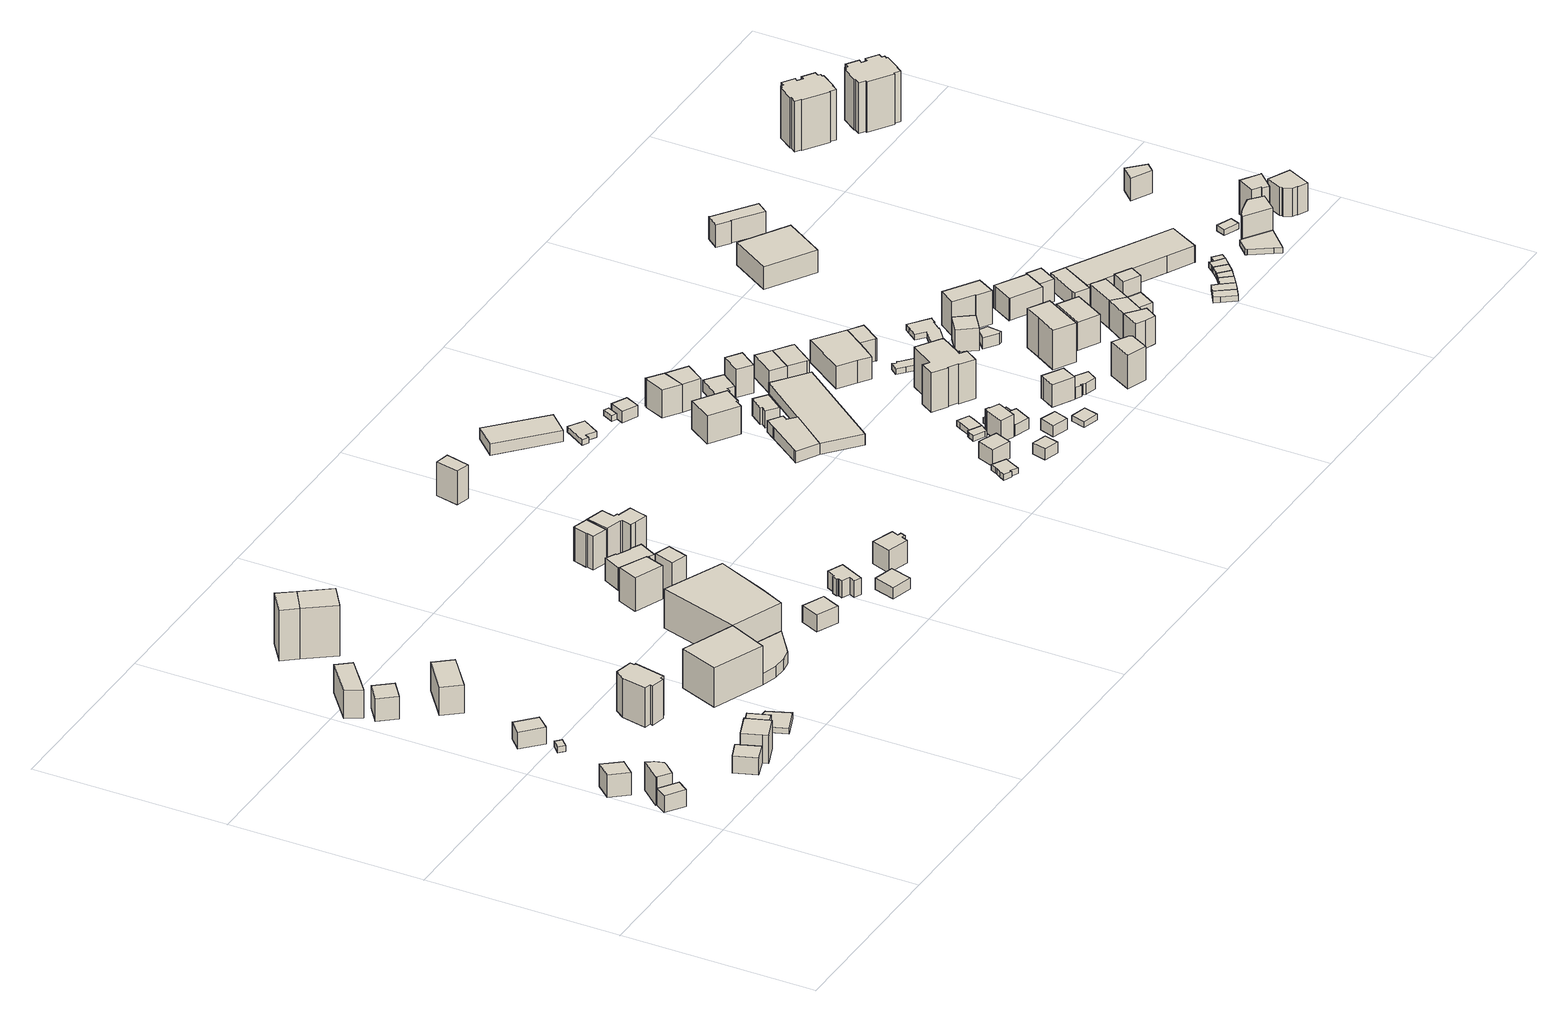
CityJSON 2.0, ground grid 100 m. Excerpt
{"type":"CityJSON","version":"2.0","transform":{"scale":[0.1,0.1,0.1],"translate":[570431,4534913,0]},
"CityObjects":{
"building1":{"type":"Building","geometry":[{"type":"MultiSurface","lod":"1","boundaries":[[[0,1,2,3,4]],[[0,4,5,6]],[[4,3,7,5]],[[3,2,8,7]],[[2,1,9,8]],[[1,0,6,9]],[[6,5,7,8,9]]]}]},
"building2":{"type":"Building","geometry":[{"type":"MultiSurface","lod":"1","boundaries":[[[10,3,2,11,12,13,14,15,16]],[[10,16,17,18]],[[16,15,19,17]],[[15,14,20,19]],[[14,13,21,20]],[[13,12,22,21]],[[12,11,23,22]],[[11,2,24,23]],[[2,3,25,24]],[[3,10,18,25]],[[18,17,19,20,21,22,23,24,25]]]}]},
"building3":{"type":"Building","geometry":[{"type":"MultiSurface","lod":"1","boundaries":[[[26,27,28,29]],[[26,29,30,31]],[[29,28,32,30]],[[28,27,33,32]],[[27,26,31,33]],[[31,30,32,33]]]}]},
"building4":{"type":"Building","geometry":[{"type":"MultiSurface","lod":"1","boundaries":[[[34,35,36,37]],[[34,37,38,39]],[[37,36,40,38]],[[36,35,41,40]],[[35,34,39,41]],[[39,38,40,41]]]}]},
"building5":{"type":"Building","geometry":[{"type":"MultiSurface","lod":"1","boundaries":[[[42,43,44,45,46]],[[42,46,47,48]],[[46,45,49,47]],[[45,44,50,49]],[[44,43,51,50]],[[43,42,48,51]],[[48,47,49,50,51]]]}]},
"building6":{"type":"Building","geometry":[{"type":"MultiSurface","lod":"1","boundaries":[[[52,53,54,55]],[[52,55,56,57]],[[55,54,58,56]],[[54,53,59,58]],[[53,52,57,59]],[[57,56,58,59]]]}]},
"building7":{"type":"Building","geometry":[{"type":"MultiSurface","lod":"1","boundaries":[[[60,61,43,42,62,63]],[[60,63,64,65]],[[63,62,66,64]],[[62,42,67,66]],[[42,43,68,67]],[[43,61,69,68]],[[61,60,65,69]],[[65,64,66,67,68,69]]]}]},
"building8":{"type":"Building","geometry":[{"type":"MultiSurface","lod":"1","boundaries":[[[70,71,72,73]],[[70,73,74,75]],[[73,72,76,74]],[[72,71,77,76]],[[71,70,75,77]],[[75,74,76,77]]]}]},
"building9":{"type":"Building","geometry":[{"type":"MultiSurface","lod":"1","boundaries":[[[78,79,80,81,82,83]],[[78,83,84,85]],[[83,82,86,84]],[[82,81,87,86]],[[81,80,88,87]],[[80,79,89,88]],[[79,78,85,89]],[[85,84,86,87,88,89]]]}]},
"building10":{"type":"Building","geometry":[{"type":"MultiSurface","lod":"1","boundaries":[[[63,62,90,91]],[[63,91,92,93]],[[91,90,94,92]],[[90,62,95,94]],[[62,63,93,95]],[[93,92,94,95]]]}]},
"building11":{"type":"Building","geometry":[{"type":"MultiSurface","lod":"1","boundaries":[[[96,97,98,99]],[[96,99,100,101]],[[99,98,102,100]],[[98,97,103,102]],[[97,96,101,103]],[[101,100,102,103]]]}]},
"building12":{"type":"Building","geometry":[{"type":"MultiSurface","lod":"1","boundaries":[[[104,105,106,107,108,109,110,111,112,113,114]],[[104,114,115,116]],[[114,113,117,115]],[[113,112,118,117]],[[112,111,119,118]],[[111,110,120,119]],[[110,109,121,120]],[[109,108,122,121]],[[108,107,123,122]],[[107,106,124,123]],[[106,105,125,124]],[[105,104,116,125]],[[116,115,117,118,119,120,121,122,123,124,125]]]}]},
"building13":{"type":"Building","geometry":[{"type":"MultiSurface","lod":"1","boundaries":[[[126,127,128,129,130,131]],[[126,131,132,133]],[[131,130,134,132]],[[130,129,135,134]],[[129,128,136,135]],[[128,127,137,136]],[[127,126,133,137]],[[133,132,134,135,136,137]]]}]},
"building14":{"type":"Building","geometry":[{"type":"MultiSurface","lod":"1","boundaries":[[[138,139,140,141]],[[138,141,142,143]],[[141,140,144,142]],[[140,139,145,144]],[[139,138,143,145]],[[143,142,144,145]]]}]},
"building15":{"type":"Building","geometry":[{"type":"MultiSurface","lod":"1","boundaries":[[[140,146,147,141]],[[140,141,142,144]],[[141,147,148,142]],[[147,146,149,148]],[[146,140,144,149]],[[144,142,148,149]]]}]},
"building16":{"type":"Building","geometry":[{"type":"MultiSurface","lod":"1","boundaries":[[[150,151,152,153]],[[150,153,154,155]],[[153,152,156,154]],[[152,151,157,156]],[[151,150,155,157]],[[155,154,156,157]]]}]},
"building17":{"type":"Building","geometry":[{"type":"MultiSurface","lod":"1","boundaries":[[[158,159,152,151,160,161]],[[158,161,162,163]],[[161,160,164,162]],[[160,151,165,164]],[[151,152,166,165]],[[152,159,167,166]],[[159,158,163,167]],[[163,162,164,165,166,167]]]}]},
"building18":{"type":"Building","geometry":[{"type":"MultiSurface","lod":"1","boundaries":[[[168,169,160,151,170]],[[168,170,171,172]],[[170,151,157,171]],[[151,160,173,157]],[[160,169,174,173]],[[169,168,172,174]],[[172,171,157,173,174]]]}]},
"building19":{"type":"Building","geometry":[{"type":"MultiSurface","lod":"1","boundaries":[[[175,176,177,178]],[[175,178,179,180]],[[178,177,181,179]],[[177,176,182,181]],[[176,175,180,182]],[[180,179,181,182]]]}]},
"building20":{"type":"Building","geometry":[{"type":"MultiSurface","lod":"1","boundaries":[[[183,184,185,186]],[[183,186,187,188]],[[186,185,189,187]],[[185,184,190,189]],[[184,183,188,190]],[[188,187,189,190]]]}]},
"building21":{"type":"Building","geometry":[{"type":"MultiSurface","lod":"1","boundaries":[[[191,192,193,194]],[[191,194,195,196]],[[194,193,197,195]],[[193,192,198,197]],[[192,191,196,198]],[[196,195,197,198]]]}]},
"building22":{"type":"Building","geometry":[{"type":"MultiSurface","lod":"1","boundaries":[[[199,200,201,202,203,204,205,206,207,208,209,210]],[[199,210,211,212]],[[210,209,213,211]],[[209,208,214,213]],[[208,207,215,214]],[[207,206,216,215]],[[206,205,217,216]],[[205,204,218,217]],[[204,203,219,218]],[[203,202,220,219]],[[202,201,221,220]],[[201,200,222,221]],[[200,199,212,222]],[[212,211,213,214,215,216,217,218,219,220,221,222]]]}]},
"building23":{"type":"Building","geometry":[{"type":"MultiSurface","lod":"1","boundaries":[[[223,224,225,226,227,228,229,230,231,232,233,234]],[[223,234,235,236]],[[234,233,237,235]],[[233,232,238,237]],[[232,231,239,238]],[[231,230,240,239]],[[230,229,241,240]],[[229,228,242,241]],[[228,227,243,242]],[[227,226,244,243]],[[226,225,245,244]],[[225,224,246,245]],[[224,223,236,246]],[[236,235,237,238,239,240,241,242,243,244,245,246]]]}]},
"building24":{"type":"Building","geometry":[{"type":"MultiSurface","lod":"1","boundaries":[[[247,248,249,250,251,252,253,254]],[[247,254,255,256]],[[254,253,257,255]],[[253,252,258,257]],[[252,251,259,258]],[[251,250,260,259]],[[250,249,261,260]],[[249,248,262,261]],[[248,247,256,262]],[[256,255,257,258,259,260,261,262]]]}]},
"building25":{"type":"Building","geometry":[{"type":"MultiSurface","lod":"1","boundaries":[[[263,264,265,266]],[[263,266,267,268]],[[266,265,269,267]],[[265,264,270,269]],[[264,263,268,270]],[[268,267,269,270]]]}]},
"building26":{"type":"Building","geometry":[{"type":"MultiSurface","lod":"1","boundaries":[[[271,272,273,274,275,276,277,278,279,280,281,282,283,284,285]],[[271,285,286,287]],[[285,284,288,286]],[[284,283,289,288]],[[283,282,290,289]],[[282,281,291,290]],[[281,280,292,291]],[[280,279,293,292]],[[279,278,294,293]],[[278,277,295,294]],[[277,276,296,295]],[[276,275,297,296]],[[275,274,298,297]],[[274,273,299,298]],[[273,272,300,299]],[[272,271,287,300]],[[287,286,288,289,290,291,292,293,294,295,296,297,298,299,300]]]}]},
"building27":{"type":"Building","geometry":[{"type":"MultiSurface","lod":"1","boundaries":[[[301,302,303,304,305,306,307,308]],[[301,308,309,310]],[[308,307,311,309]],[[307,306,312,311]],[[306,305,313,312]],[[305,304,314,313]],[[304,303,315,314]],[[303,302,316,315]],[[302,301,310,316]],[[310,309,311,312,313,314,315,316]]]}]},
"building28":{"type":"Building","geometry":[{"type":"MultiSurface","lod":"1","boundaries":[[[317,318,319,320]],[[317,320,321,322]],[[320,319,323,321]],[[319,318,324,323]],[[318,317,322,324]],[[322,321,323,324]]]}]},
"building29":{"type":"Building","geometry":[{"type":"MultiSurface","lod":"1","boundaries":[[[325,326,327,328]],[[325,328,329,330]],[[328,327,331,329]],[[327,326,332,331]],[[326,325,330,332]],[[330,329,331,332]]]}]},
"building30":{"type":"Building","geometry":[{"type":"MultiSurface","lod":"1","boundaries":[[[333,334,335,336,337,338]],[[333,338,339,340]],[[338,337,341,339]],[[337,336,342,341]],[[336,335,343,342]],[[335,334,344,343]],[[334,333,340,344]],[[340,339,341,342,343,344]]]}]},
"building31":{"type":"Building","geometry":[{"type":"MultiSurface","lod":"1","boundaries":[[[345,346,347,348,349,350,351,352,353,354,355]],[[345,355,356,357]],[[355,354,358,356]],[[354,353,359,358]],[[353,352,360,359]],[[352,351,361,360]],[[351,350,362,361]],[[350,349,363,362]],[[349,348,364,363]],[[348,347,365,364]],[[347,346,366,365]],[[346,345,357,366]],[[357,356,358,359,360,361,362,363,364,365,366]]]}]},
"building32":{"type":"Building","geometry":[{"type":"MultiSurface","lod":"1","boundaries":[[[367,368,369,370,371,372,373,374,375,376]],[[367,376,377,378]],[[376,375,379,377]],[[375,374,380,379]],[[374,373,381,380]],[[373,372,382,381]],[[372,371,383,382]],[[371,370,384,383]],[[370,369,385,384]],[[369,368,386,385]],[[368,367,378,386]],[[378,377,379,380,381,382,383,384,385,386]]]}]},
"building33":{"type":"Building","geometry":[{"type":"MultiSurface","lod":"1","boundaries":[[[387,388,389,390,391,392]],[[387,392,393,394]],[[392,391,395,393]],[[391,390,396,395]],[[390,389,397,396]],[[389,388,398,397]],[[388,387,394,398]],[[394,393,395,396,397,398]]]}]},
"building34":{"type":"Building","geometry":[{"type":"MultiSurface","lod":"1","boundaries":[[[399,400,401,402]],[[399,402,403,404]],[[402,401,405,403]],[[401,400,406,405]],[[400,399,404,406]],[[404,403,405,406]]]}]},
"building35":{"type":"Building","geometry":[{"type":"MultiSurface","lod":"1","boundaries":[[[407,408,409,410,411,412]],[[407,412,413,414]],[[412,411,415,413]],[[411,410,416,415]],[[410,409,417,416]],[[409,408,418,417]],[[408,407,414,418]],[[414,413,415,416,417,418]]]}]},
"building36":{"type":"Building","geometry":[{"type":"MultiSurface","lod":"1","boundaries":[[[419,420,421,422,423,424]],[[419,424,425,426]],[[424,423,427,425]],[[423,422,428,427]],[[422,421,429,428]],[[421,420,430,429]],[[420,419,426,430]],[[426,425,427,428,429,430]]]}]},
"building37":{"type":"Building","geometry":[{"type":"MultiSurface","lod":"1","boundaries":[[[431,432,433,434,435]],[[431,435,436,437]],[[435,434,438,436]],[[434,433,439,438]],[[433,432,440,439]],[[432,431,437,440]],[[437,436,438,439,440]]]}]},
"building38":{"type":"Building","geometry":[{"type":"MultiSurface","lod":"1","boundaries":[[[441,442,443,444,445,446]],[[441,446,447,448]],[[446,445,449,447]],[[445,444,450,449]],[[444,443,451,450]],[[443,442,452,451]],[[442,441,448,452]],[[448,447,449,450,451,452]]]}]},
"building39":{"type":"Building","geometry":[{"type":"MultiSurface","lod":"1","boundaries":[[[453,454,455,456,457,458]],[[453,458,459,460]],[[458,457,461,459]],[[457,456,462,461]],[[456,455,463,462]],[[455,454,464,463]],[[454,453,460,464]],[[460,459,461,462,463,464]]]}]},
"building40":{"type":"Building","geometry":[{"type":"MultiSurface","lod":"1","boundaries":[[[465,466,467,468,469,470,471,472]],[[465,472,473,474]],[[472,471,475,473]],[[471,470,476,475]],[[470,469,477,476]],[[469,468,478,477]],[[468,467,479,478]],[[467,466,480,479]],[[466,465,474,480]],[[474,473,475,476,477,478,479,480]]]}]},
"building41":{"type":"Building","geometry":[{"type":"MultiSurface","lod":"1","boundaries":[[[481,368,367,482,483,484,485]],[[481,485,486,487]],[[485,484,488,486]],[[484,483,489,488]],[[483,482,490,489]],[[482,367,378,490]],[[367,368,386,378]],[[368,481,487,386]],[[487,486,488,489,490,378,386]]]}]},
"building42":{"type":"Building","geometry":[{"type":"MultiSurface","lod":"1","boundaries":[[[491,492,446,445]],[[491,445,449,493]],[[445,446,447,449]],[[446,492,494,447]],[[492,491,493,494]],[[493,449,447,494]]]}]},
"building43":{"type":"Building","geometry":[{"type":"MultiSurface","lod":"1","boundaries":[[[495,496,497,498,499,500,501,502,503]],[[495,503,504,505]],[[503,502,506,504]],[[502,501,507,506]],[[501,500,508,507]],[[500,499,509,508]],[[499,498,510,509]],[[498,497,511,510]],[[497,496,512,511]],[[496,495,505,512]],[[505,504,506,507,508,509,510,511,512]]]}]},
"building44":{"type":"Building","geometry":[{"type":"MultiSurface","lod":"1","boundaries":[[[513,514,465,472,471,515,516]],[[513,516,517,518]],[[516,515,519,517]],[[515,471,475,519]],[[471,472,473,475]],[[472,465,474,473]],[[465,514,520,474]],[[514,513,518,520]],[[518,517,519,475,473,474,520]]]}]},
"building45":{"type":"Building","geometry":[{"type":"MultiSurface","lod":"1","boundaries":[[[521,522,523,524]],[[521,524,525,526]],[[524,523,527,525]],[[523,522,528,527]],[[522,521,526,528]],[[526,525,527,528]]]}]},
"building46":{"type":"Building","geometry":[{"type":"MultiSurface","lod":"1","boundaries":[[[503,529,530,495]],[[503,495,531,532]],[[495,530,533,531]],[[530,529,534,533]],[[529,503,532,534]],[[532,531,533,534]]]}]},
"building47":{"type":"Building","geometry":[{"type":"MultiSurface","lod":"1","boundaries":[[[535,536,537,538,539,540]],[[535,540,541,542]],[[540,539,543,541]],[[539,538,544,543]],[[538,537,545,544]],[[537,536,546,545]],[[536,535,542,546]],[[542,541,543,544,545,546]]]}]},
"building48":{"type":"Building","geometry":[{"type":"MultiSurface","lod":"1","boundaries":[[[547,548,549,550]],[[547,550,551,552]],[[550,549,553,551]],[[549,548,554,553]],[[548,547,552,554]],[[552,551,553,554]]]}]},
"building49":{"type":"Building","geometry":[{"type":"MultiSurface","lod":"1","boundaries":[[[555,522,521,556]],[[555,556,557,558]],[[556,521,559,557]],[[521,522,560,559]],[[522,555,558,560]],[[558,557,559,560]]]}]},
"building50":{"type":"Building","geometry":[{"type":"MultiSurface","lod":"1","boundaries":[[[561,562,563,564]],[[561,564,565,566]],[[564,563,567,565]],[[563,562,568,567]],[[562,561,566,568]],[[566,565,567,568]]]}]},
"building51":{"type":"Building","geometry":[{"type":"MultiSurface","lod":"1","boundaries":[[[569,570,571,572]],[[569,572,573,574]],[[572,571,575,573]],[[571,570,576,575]],[[570,569,574,576]],[[574,573,575,576]]]}]},
"building52":{"type":"Building","geometry":[{"type":"MultiSurface","lod":"1","boundaries":[[[577,578,579,580]],[[577,580,581,582]],[[580,579,583,581]],[[579,578,584,583]],[[578,577,582,584]],[[582,581,583,584]]]}]},
"building53":{"type":"Building","geometry":[{"type":"MultiSurface","lod":"1","boundaries":[[[585,586,587,588,589,590,591,592,593,594,595,596,597,598,599,600,601,602,603,604]],[[585,604,605,606]],[[604,603,607,605]],[[603,602,608,607]],[[602,601,609,608]],[[601,600,610,609]],[[600,599,611,610]],[[599,598,612,611]],[[598,597,613,612]],[[597,596,614,613]],[[596,595,615,614]],[[595,594,616,615]],[[594,593,617,616]],[[593,592,618,617]],[[592,591,619,618]],[[591,590,620,619]],[[590,589,621,620]],[[589,588,622,621]],[[588,587,623,622]],[[587,586,624,623]],[[586,585,606,624]],[[606,605,607,608,609,610,611,612,613,614,615,616,617,618,619,620,621,622,623,624]]]}]},
"building54":{"type":"Building","geometry":[{"type":"MultiSurface","lod":"1","boundaries":[[[625,626,580,579,627,628]],[[625,628,629,630]],[[628,627,631,629]],[[627,579,583,631]],[[579,580,581,583]],[[580,626,632,581]],[[626,625,630,632]],[[630,629,631,583,581,632]]]}]},
"building55":{"type":"Building","geometry":[{"type":"MultiSurface","lod":"1","boundaries":[[[633,634,635,636,637,638]],[[633,638,639,640]],[[638,637,641,639]],[[637,636,642,641]],[[636,635,643,642]],[[635,634,644,643]],[[634,633,640,644]],[[640,639,641,642,643,644]]]}]},
"building56":{"type":"Building","geometry":[{"type":"MultiSurface","lod":"1","boundaries":[[[645,646,647,648,649,650,651]],[[645,651,652,653]],[[651,650,654,652]],[[650,649,655,654]],[[649,648,656,655]],[[648,647,657,656]],[[647,646,658,657]],[[646,645,653,658]],[[653,652,654,655,656,657,658]]]}]},
"building57":{"type":"Building","geometry":[{"type":"MultiSurface","lod":"1","boundaries":[[[659,660,661,662,663,664,665,666,667,668]],[[659,668,669,670]],[[668,667,671,669]],[[667,666,672,671]],[[666,665,673,672]],[[665,664,674,673]],[[664,663,675,674]],[[663,662,676,675]],[[662,661,677,676]],[[661,660,678,677]],[[660,659,670,678]],[[670,669,671,672,673,674,675,676,677,678]]]}]},
"building58":{"type":"Building","geometry":[{"type":"MultiSurface","lod":"1","boundaries":[[[679,680,681,682,683,684,685,686,687,688]],[[679,688,689,690]],[[688,687,691,689]],[[687,686,692,691]],[[686,685,693,692]],[[685,684,694,693]],[[684,683,695,694]],[[683,682,696,695]],[[682,681,697,696]],[[681,680,698,697]],[[680,679,690,698]],[[690,689,691,692,693,694,695,696,697,698]]]}]},
"building59":{"type":"Building","geometry":[{"type":"MultiSurface","lod":"1","boundaries":[[[648,647,699,700,701,702]],[[648,702,703,656]],[[702,701,704,703]],[[701,700,705,704]],[[700,699,706,705]],[[699,647,657,706]],[[647,648,656,657]],[[656,703,704,705,706,657]]]}]},
"building60":{"type":"Building","geometry":[{"type":"MultiSurface","lod":"1","boundaries":[[[707,708,709,710,711]],[[707,711,712,713]],[[711,710,714,712]],[[710,709,715,714]],[[709,708,716,715]],[[708,707,713,716]],[[713,712,714,715,716]]]}]},
"building61":{"type":"Building","geometry":[{"type":"MultiSurface","lod":"1","boundaries":[[[717,718,719,720,721]],[[717,721,722,723]],[[721,720,724,722]],[[720,719,725,724]],[[719,718,726,725]],[[718,717,723,726]],[[723,722,724,725,726]]]}]},
"building62":{"type":"Building","geometry":[{"type":"MultiSurface","lod":"1","boundaries":[[[727,728,729,730]],[[727,730,731,732]],[[730,729,733,731]],[[729,728,734,733]],[[728,727,732,734]],[[732,731,733,734]]]}]},
"building63":{"type":"Building","geometry":[{"type":"MultiSurface","lod":"1","boundaries":[[[735,736,737,738,739,740,741,742,743,744,745,746,747,748]],[[735,748,749,750]],[[748,747,751,749]],[[747,746,752,751]],[[746,745,753,752]],[[745,744,754,753]],[[744,743,755,754]],[[743,742,756,755]],[[742,741,757,756]],[[741,740,758,757]],[[740,739,759,758]],[[739,738,760,759]],[[738,737,761,760]],[[737,736,762,761]],[[736,735,750,762]],[[750,749,751,752,753,754,755,756,757,758,759,760,761,762]]]}]},
"building64":{"type":"Building","geometry":[{"type":"MultiSurface","lod":"1","boundaries":[[[763,764,765,766,767,768,769]],[[763,769,770,771]],[[769,768,772,770]],[[768,767,773,772]],[[767,766,774,773]],[[766,765,775,774]],[[765,764,776,775]],[[764,763,771,776]],[[771,770,772,773,774,775,776]]]}]},
"building65":{"type":"Building","geometry":[{"type":"MultiSurface","lod":"1","boundaries":[[[777,778,779,780]],[[777,780,781,782]],[[780,779,783,781]],[[779,778,784,783]],[[778,777,782,784]],[[782,781,783,784]]]}]},
"building66":{"type":"Building","geometry":[{"type":"MultiSurface","lod":"1","boundaries":[[[785,786,787,788,789,790]],[[785,790,791,792]],[[790,789,793,791]],[[789,788,794,793]],[[788,787,795,794]],[[787,786,796,795]],[[786,785,792,796]],[[792,791,793,794,795,796]]]}]},
"building67":{"type":"Building","geometry":[{"type":"MultiSurface","lod":"1","boundaries":[[[797,798,799,800,801,802]],[[797,802,803,804]],[[802,801,805,803]],[[801,800,806,805]],[[800,799,807,806]],[[799,798,808,807]],[[798,797,804,808]],[[804,803,805,806,807,808]]]}]},
"building68":{"type":"Building","geometry":[{"type":"MultiSurface","lod":"1","boundaries":[[[788,787,809,810]],[[788,810,811,794]],[[810,809,812,811]],[[809,787,795,812]],[[787,788,794,795]],[[794,811,812,795]]]}]},
"building69":{"type":"Building","geometry":[{"type":"MultiSurface","lod":"1","boundaries":[[[813,814,815,816,817,818,819,820]],[[813,820,821,822]],[[820,819,823,821]],[[819,818,824,823]],[[818,817,825,824]],[[817,816,826,825]],[[816,815,827,826]],[[815,814,828,827]],[[814,813,822,828]],[[822,821,823,824,825,826,827,828]]]}]},
"building70":{"type":"Building","geometry":[{"type":"MultiSurface","lod":"1","boundaries":[[[829,810,809,830,831]],[[829,831,832,833]],[[831,830,834,832]],[[830,809,812,834]],[[809,810,811,812]],[[810,829,833,811]],[[833,832,834,812,811]]]}]},
"building71":{"type":"Building","geometry":[{"type":"MultiSurface","lod":"1","boundaries":[[[835,836,837,838]],[[835,838,839,840]],[[838,837,841,839]],[[837,836,842,841]],[[836,835,840,842]],[[840,839,841,842]]]}]},
"building72":{"type":"Building","geometry":[{"type":"MultiSurface","lod":"1","boundaries":[[[843,844,845,815,814]],[[843,814,828,846]],[[814,815,827,828]],[[815,845,847,827]],[[845,844,848,847]],[[844,843,846,848]],[[846,828,827,847,848]]]}]},
"building73":{"type":"Building","geometry":[{"type":"MultiSurface","lod":"1","boundaries":[[[849,850,851,852]],[[849,852,853,854]],[[852,851,855,853]],[[851,850,856,855]],[[850,849,854,856]],[[854,853,855,856]]]}]},
"building74":{"type":"Building","geometry":[{"type":"MultiSurface","lod":"1","boundaries":[[[857,858,859,860,861,862,863]],[[857,863,864,865]],[[863,862,866,864]],[[862,861,867,866]],[[861,860,868,867]],[[860,859,869,868]],[[859,858,870,869]],[[858,857,865,870]],[[865,864,866,867,868,869,870]]]}]},
"building75":{"type":"Building","geometry":[{"type":"MultiSurface","lod":"1","boundaries":[[[838,837,871,872]],[[838,872,873,874]],[[872,871,875,873]],[[871,837,876,875]],[[837,838,874,876]],[[874,873,875,876]]]}]},
"building76":{"type":"Building","geometry":[{"type":"MultiSurface","lod":"1","boundaries":[[[877,878,879,880,881]],[[877,881,882,883]],[[881,880,884,882]],[[880,879,885,884]],[[879,878,886,885]],[[878,877,883,886]],[[883,882,884,885,886]]]}]},
"building77":{"type":"Building","geometry":[{"type":"MultiSurface","lod":"1","boundaries":[[[877,881,887,888,889]],[[877,889,890,883]],[[889,888,891,890]],[[888,887,892,891]],[[887,881,882,892]],[[881,877,883,882]],[[883,890,891,892,882]]]}]},
"building78":{"type":"Building","geometry":[{"type":"MultiSurface","lod":"1","boundaries":[[[893,894,895,896,897,898,899]],[[893,899,900,901]],[[899,898,902,900]],[[898,897,903,902]],[[897,896,904,903]],[[896,895,905,904]],[[895,894,906,905]],[[894,893,901,906]],[[901,900,902,903,904,905,906]]]}]},
"building79":{"type":"Building","geometry":[{"type":"MultiSurface","lod":"1","boundaries":[[[888,907,908,909,889]],[[888,889,890,891]],[[889,909,910,890]],[[909,908,911,910]],[[908,907,912,911]],[[907,888,891,912]],[[891,890,910,911,912]]]}]},
"building80":{"type":"Building","geometry":[{"type":"MultiSurface","lod":"1","boundaries":[[[861,913,914,915,916,917,863,862]],[[861,862,866,867]],[[862,863,864,866]],[[863,917,918,864]],[[917,916,919,918]],[[916,915,920,919]],[[915,914,921,920]],[[914,913,922,921]],[[913,861,867,922]],[[867,866,864,918,919,920,921,922]]]}]},
"building81":{"type":"Building","geometry":[{"type":"MultiSurface","lod":"1","boundaries":[[[909,908,923,924]],[[909,924,925,910]],[[924,923,926,925]],[[923,908,911,926]],[[908,909,910,911]],[[910,925,926,911]]]}]},
"building82":{"type":"Building","geometry":[{"type":"MultiSurface","lod":"1","boundaries":[[[927,924,923,928,929]],[[927,929,930,931]],[[929,928,932,930]],[[928,923,926,932]],[[923,924,925,926]],[[924,927,931,925]],[[931,930,932,926,925]]]}]},
"building83":{"type":"Building","geometry":[{"type":"MultiSurface","lod":"1","boundaries":[[[933,934,927,929,935,936]],[[933,936,937,938]],[[936,935,939,937]],[[935,929,930,939]],[[929,927,931,930]],[[927,934,940,931]],[[934,933,938,940]],[[938,937,939,930,931,940]]]}]},
"building84":{"type":"Building","geometry":[{"type":"MultiSurface","lod":"1","boundaries":[[[933,941,942,943,944,934]],[[933,934,940,938]],[[934,944,945,940]],[[944,943,946,945]],[[943,942,947,946]],[[942,941,948,947]],[[941,933,938,948]],[[938,940,945,946,947,948]]]}]},
"building85":{"type":"Building","geometry":[{"type":"MultiSurface","lod":"1","boundaries":[[[949,950,951,952,953,954,955,956,957]],[[949,957,958,959]],[[957,956,960,958]],[[956,955,961,960]],[[955,954,962,961]],[[954,953,963,962]],[[953,952,964,963]],[[952,951,965,964]],[[951,950,966,965]],[[950,949,959,966]],[[959,958,960,961,962,963,964,965,966]]]}]},
"building86":{"type":"Building","geometry":[{"type":"MultiSurface","lod":"1","boundaries":[[[953,952,967,968,969,970,971,972]],[[953,972,973,974]],[[972,971,975,973]],[[971,970,976,975]],[[970,969,977,976]],[[969,968,978,977]],[[968,967,979,978]],[[967,952,980,979]],[[952,953,974,980]],[[974,973,975,976,977,978,979,980]]]}]},
"building87":{"type":"Building","geometry":[{"type":"MultiSurface","lod":"1","boundaries":[[[981,982,983,984]],[[981,984,985,986]],[[984,983,987,985]],[[983,982,988,987]],[[982,981,986,988]],[[986,985,987,988]]]}]},
"building88":{"type":"Building","geometry":[{"type":"MultiSurface","lod":"1","boundaries":[[[989,990,991,992,993,994,995,996]],[[989,996,997,998]],[[996,995,999,997]],[[995,994,1000,999]],[[994,993,1001,1000]],[[993,992,1002,1001]],[[992,991,1003,1002]],[[991,990,1004,1003]],[[990,989,998,1004]],[[998,997,999,1000,1001,1002,1003,1004]]]}]},
"building89":{"type":"Building","geometry":[{"type":"MultiSurface","lod":"1","boundaries":[[[1005,1006,1007,1008]],[[1005,1008,1009,1010]],[[1008,1007,1011,1009]],[[1007,1006,1012,1011]],[[1006,1005,1010,1012]],[[1010,1009,1011,1012]]]}]},
"building90":{"type":"Building","geometry":[{"type":"MultiSurface","lod":"1","boundaries":[[[1013,1014,1015,1016,1017,1018,1019,1020,1021]],[[1013,1021,1022,1023]],[[1021,1020,1024,1022]],[[1020,1019,1025,1024]],[[1019,1018,1026,1025]],[[1018,1017,1027,1026]],[[1017,1016,1028,1027]],[[1016,1015,1029,1028]],[[1015,1014,1030,1029]],[[1014,1013,1023,1030]],[[1023,1022,1024,1025,1026,1027,1028,1029,1030]]]}]},
"building91":{"type":"Building","geometry":[{"type":"MultiSurface","lod":"1","boundaries":[[[1031,1032,1033,1034,1035,1036,1037,1038,1039,1040,1041,1042,1043,1044,1045,1046,1047,1048,1049,1050,1051,1052,1053,1054]],[[1031,1054,1055,1056]],[[1054,1053,1057,1055]],[[1053,1052,1058,1057]],[[1052,1051,1059,1058]],[[1051,1050,1060,1059]],[[1050,1049,1061,1060]],[[1049,1048,1062,1061]],[[1048,1047,1063,1062]],[[1047,1046,1064,1063]],[[1046,1045,1065,1064]],[[1045,1044,1066,1065]],[[1044,1043,1067,1066]],[[1043,1042,1068,1067]],[[1042,1041,1069,1068]],[[1041,1040,1070,1069]],[[1040,1039,1071,1070]],[[1039,1038,1072,1071]],[[1038,1037,1073,1072]],[[1037,1036,1074,1073]],[[1036,1035,1075,1074]],[[1035,1034,1076,1075]],[[1034,1033,1077,1076]],[[1033,1032,1078,1077]],[[1032,1031,1056,1078]],[[1056,1055,1057,1058,1059,1060,1061,1062,1063,1064,1065,1066,1067,1068,1069,1070,1071,1072,1073,1074,1075,1076,1077,1078]]]}]},
"building92":{"type":"Building","geometry":[{"type":"MultiSurface","lod":"1","boundaries":[[[1079,1080,1081,1082,1083,1084,1085,1086,1087,1088,1089,1090,1091,1092,1093,1094,1095,1096,1097,1098,1099,1100,1101,1102]],[[1079,1102,1103,1104]],[[1102,1101,1105,1103]],[[1101,1100,1106,1105]],[[1100,1099,1107,1106]],[[1099,1098,1108,1107]],[[1098,1097,1109,1108]],[[1097,1096,1110,1109]],[[1096,1095,1111,1110]],[[1095,1094,1112,1111]],[[1094,1093,1113,1112]],[[1093,1092,1114,1113]],[[1092,1091,1115,1114]],[[1091,1090,1116,1115]],[[1090,1089,1117,1116]],[[1089,1088,1118,1117]],[[1088,1087,1119,1118]],[[1087,1086,1120,1119]],[[1086,1085,1121,1120]],[[1085,1084,1122,1121]],[[1084,1083,1123,1122]],[[1083,1082,1124,1123]],[[1082,1081,1125,1124]],[[1081,1080,1126,1125]],[[1080,1079,1104,1126]],[[1104,1103,1105,1106,1107,1108,1109,1110,1111,1112,1113,1114,1115,1116,1117,1118,1119,1120,1121,1122,1123,1124,1125,1126]]]}]}
},
"vertices":[
[102,239,0],[8,303,0],[48,362,0],[113,317,0],[142,297,0],[142,297,90],[102,239,90],[113,317,90],[48,362,90],[8,303,90],
[120,325,0],[43,365,0],[135,468,0],[160,435,0],[162,433,0],[175,389,0],[160,368,0],[160,368,150],[120,325,150],[175,389,150],[162,433,150],[160,435,150],[135,468,150],[43,365,150],[48,362,150],[113,317,150],
[68,664,0],[136,575,0],[71,503,0],[2,590,0],[2,590,120],[68,664,120],[71,503,120],[136,575,120],
[230,962,0],[268,999,0],[296,973,0],[258,936,0],[258,936,30],[230,962,30],[296,973,30],[268,999,30],
[549,199,0],[584,104,0],[488,73,0],[446,186,0],[540,222,0],[540,222,90],[549,199,90],[446,186,90],[488,73,90],[584,104,90],
[174,1135,0],[237,1198,0],[331,1108,0],[271,1043,0],[271,1043,90],[174,1135,90],[331,1108,90],[237,1198,90],
[714,121,0],[594,76,0],[671,244,0],[708,139,0],[708,139,150],[714,121,150],[671,244,150],[549,199,150],[584,104,150],[594,76,150],
[171,1883,0],[239,1796,0],[148,1727,0],[81,1814,0],[81,1814,120],[171,1883,120],[148,1727,120],[239,1796,120],
[165,1941,0],[80,1872,0],[36,1952,0],[207,2092,0],[263,2021,0],[188,1960,0],[188,1960,150],[165,1941,150],[263,2021,150],[207,2092,150],[36,1952,150],[80,1872,150],
[756,274,0],[794,169,0],[794,169,120],[708,139,120],[756,274,120],[671,244,120],
[500,1625,0],[330,1492,0],[258,1580,0],[428,1714,0],[428,1714,150],[500,1625,150],[258,1580,150],[330,1492,150],
[602,711,0],[629,839,0],[666,889,0],[759,870,0],[756,847,0],[764,845,0],[731,683,0],[711,688,0],[707,673,0],[634,689,0],[637,704,0],[637,704,210],[602,711,210],[634,689,210],[707,673,210],[711,688,210],[731,683,210],[764,845,210],[756,847,210],[759,870,210],[666,889,210],[629,839,210],
[856,110,0],[801,258,0],[835,271,0],[868,277,0],[933,273,0],[980,156,0],[980,156,30],[856,110,30],[933,273,30],[868,277,30],[835,271,30],[801,258,30],
[328,2433,0],[447,2522,0],[507,2439,0],[386,2358,0],[386,2358,270],[328,2433,270],[507,2439,270],[447,2522,270],
[612,2295,0],[492,2211,0],[492,2211,270],[612,2295,270],
[974,715,0],[1252,606,0],[1163,406,0],[896,513,0],[896,513,210],[974,715,210],[1163,406,210],[1252,606,210],
[1319,380,0],[1247,385,0],[1522,500,0],[1377,392,0],[1377,392,60],[1319,380,60],[1522,500,60],[1252,606,60],[1163,406,60],[1247,385,60],
[1693,890,0],[1581,627,0],[1380,1023,0],[1380,1023,210],[1693,890,210],[1522,500,210],[1581,627,210],
[1826,444,0],[1784,348,0],[1672,399,0],[1714,493,0],[1714,493,90],[1826,444,90],[1672,399,90],[1784,348,90],
[1486,1308,0],[1626,1242,0],[1592,1142,0],[1442,1204,0],[1442,1204,180],[1486,1308,180],[1592,1142,180],[1626,1242,180],
[1666,1218,0],[1748,1191,0],[1715,1087,0],[1632,1114,0],[1632,1114,180],[1666,1218,180],[1715,1087,180],[1748,1191,180],
[1709,1270,0],[1590,1330,0],[1592,1336,0],[1563,1352,0],[1610,1445,0],[1664,1418,0],[1662,1413,0],[1732,1378,0],[1735,1382,0],[1789,1354,0],[1740,1261,0],[1712,1276,0],[1712,1276,120],[1709,1270,120],[1740,1261,120],[1789,1354,120],[1735,1382,120],[1732,1378,120],[1662,1413,120],[1664,1418,120],[1610,1445,120],[1563,1352,120],[1592,1336,120],[1590,1330,120],
[2102,492,0],[2042,366,0],[2006,382,0],[2020,412,0],[1977,432,0],[1987,452,0],[1984,453,0],[1985,456,0],[1980,458,0],[1993,485,0],[2001,482,0],[2023,526,0],[2023,526,90],[2102,492,90],[2001,482,90],[1993,485,90],[1980,458,90],[1985,456,90],[1984,453,90],[1987,452,90],[1977,432,90],[2020,412,90],[2006,382,90],[2042,366,90],
[1694,1648,0],[1773,1625,0],[1741,1509,0],[1662,1532,0],[1673,1570,0],[1669,1571,0],[1689,1643,0],[1693,1642,0],[1693,1642,180],[1694,1648,180],[1689,1643,180],[1669,1571,180],[1673,1570,180],[1662,1532,180],[1741,1509,180],[1773,1625,180],
[2111,330,0],[2219,302,0],[2186,192,0],[2077,220,0],[2077,220,60],[2111,330,60],[2186,192,60],[2219,302,60],
[1875,1598,0],[1858,1531,0],[1880,1525,0],[1878,1515,0],[1952,1496,0],[1938,1445,0],[1927,1401,0],[1855,1420,0],[1830,1427,0],[1831,1432,0],[1843,1480,0],[1835,1482,0],[1835,1485,0],[1749,1508,0],[1779,1624,0],[1779,1624,180],[1875,1598,180],[1749,1508,180],[1835,1485,180],[1835,1482,180],[1843,1480,180],[1831,1432,180],[1830,1427,180],[1855,1420,180],[1927,1401,180],[1938,1445,180],[1952,1496,180],[1878,1515,180],[1880,1525,180],[1858,1531,180],
[2376,306,0],[2260,341,0],[2296,441,0],[2410,401,0],[2397,365,0],[2417,360,0],[2406,333,0],[2389,340,0],[2389,340,120],[2376,306,120],[2406,333,120],[2417,360,120],[2397,365,120],[2410,401,120],[2296,441,120],[2260,341,120],
[1887,2450,0],[1961,2434,0],[1932,2311,0],[1862,2332,0],[1862,2332,180],[1887,2450,180],[1932,2311,180],[1961,2434,180],
[2299,2393,0],[2398,2497,0],[2651,2256,0],[2555,2155,0],[2555,2155,60],[2299,2393,60],[2651,2256,60],[2398,2497,60],
[2713,2127,0],[2657,2037,0],[2608,2067,0],[2596,2047,0],[2566,2064,0],[2635,2175,0],[2635,2175,30],[2713,2127,30],[2566,2064,30],[2596,2047,30],[2608,2067,30],[2657,2037,30],
[3191,242,0],[3208,271,0],[3221,295,0],[3226,305,0],[3240,332,0],[3313,294,0],[3304,275,0],[3297,262,0],[3272,211,0],[3235,232,0],[3231,222,0],[3231,222,30],[3191,242,30],[3235,232,30],[3272,211,30],[3297,262,30],[3304,275,30],[3313,294,30],[3240,332,30],[3226,305,30],[3221,295,30],[3208,271,30],
[3148,1269,0],[2996,1078,0],[2884,1142,0],[2896,1159,0],[3016,1324,0],[3021,1332,0],[3055,1378,0],[3102,1347,0],[3124,1332,0],[3107,1306,0],[3107,1306,60],[3148,1269,60],[3124,1332,60],[3102,1347,60],[3055,1378,60],[3021,1332,60],[3016,1324,60],[2896,1159,60],[2884,1142,60],[2996,1078,60],
[2984,1473,0],[2838,1570,0],[2918,1690,0],[3071,1588,0],[3017,1506,0],[3009,1510,0],[3009,1510,150],[2984,1473,150],[3017,1506,150],[3071,1588,150],[2918,1690,150],[2838,1570,150],
[3304,429,0],[3402,391,0],[3367,303,0],[3270,340,0],[3270,340,90],[3304,429,90],[3367,303,90],[3402,391,90],
[2806,2040,0],[2834,2094,0],[2840,2091,0],[2859,2082,0],[2857,2078,0],[2832,2027,0],[2832,2027,30],[2806,2040,30],[2857,2078,30],[2859,2082,30],[2840,2091,30],[2834,2094,30],
[2817,1991,0],[2854,2066,0],[2906,2040,0],[2931,2028,0],[2929,2023,0],[2897,1953,0],[2897,1953,60],[2817,1991,60],[2929,2023,60],[2931,2028,60],[2906,2040,60],[2854,2066,60],
[3429,157,0],[3448,229,0],[3525,206,0],[3506,132,0],[3428,156,0],[3428,156,60],[3429,157,60],[3506,132,60],[3525,206,60],[3448,229,60],
[2938,1850,0],[2981,1956,0],[2986,1954,0],[2990,1965,0],[3067,1907,0],[3022,1792,0],[3022,1792,150],[2938,1850,150],[3067,1907,150],[2990,1965,150],[2986,1954,150],[2981,1956,150],
[3094,1433,0],[3146,1500,0],[3210,1452,0],[3137,1357,0],[3080,1399,0],[3101,1427,0],[3101,1427,90],[3094,1433,90],[3080,1399,90],[3137,1357,90],[3210,1452,90],[3146,1500,90],
[3512,522,0],[3482,482,0],[3472,488,0],[3416,516,0],[3437,549,0],[3443,558,0],[3450,555,0],[3496,530,0],[3496,530,30],[3512,522,30],[3450,555,30],[3443,558,30],[3437,549,30],[3416,516,30],[3472,488,30],[3482,482,30],
[3161,934,0],[3342,1519,0],[3415,1462,0],[3494,1402,0],[3510,1390,0],[3510,1390,60],[3161,934,60],[3494,1402,60],[3415,1462,60],[3342,1519,60],
[3171,1837,0],[3105,1741,0],[3171,1837,150],[3105,1741,150],
[3584,471,0],[3535,372,0],[3460,400,0],[3508,497,0],[3509,496,0],[3516,508,0],[3535,499,0],[3534,495,0],[3546,490,0],[3546,490,120],[3584,471,120],[3534,495,120],[3535,499,120],[3516,508,120],[3509,496,120],[3508,497,120],[3460,400,120],[3535,372,120],
[3556,611,0],[3545,588,0],[3485,622,0],[3495,642,0],[3495,642,30],[3556,611,30],[3485,622,30],[3545,588,30],
[3592,467,0],[3668,429,0],[3623,342,0],[3544,369,0],[3544,369,60],[3592,467,60],[3623,342,60],[3668,429,60],
[3574,548,0],[3612,529,0],[3584,471,30],[3546,490,30],[3612,529,30],[3574,548,30],
[3221,1793,0],[3307,1729,0],[3242,1640,0],[3212,1662,0],[3198,1644,0],[3142,1685,0],[3142,1685,60],[3221,1793,60],[3198,1644,60],[3212,1662,60],[3242,1640,60],[3307,1729,60],
[3728,263,0],[3701,186,0],[3617,213,0],[3644,291,0],[3644,291,60],[3728,263,60],[3617,213,60],[3701,186,60],
[3700,496,0],[3624,533,0],[3624,533,30],[3700,496,30],[3592,467,30],[3668,429,30],
[3311,1727,0],[3383,1676,0],[3315,1582,0],[3244,1633,0],[3244,1633,150],[3311,1727,150],[3315,1582,150],[3383,1676,150],
[3752,126,0],[3773,201,0],[3858,180,0],[3837,105,0],[3837,105,30],[3752,126,30],[3858,180,30],[3773,201,30],
[3344,1519,0],[3432,1641,0],[3505,1588,0],[3418,1466,0],[3418,1466,120],[3344,1519,120],[3505,1588,120],[3432,1641,120],
[3704,967,0],[3825,888,0],[3823,884,0],[3827,882,0],[3760,776,0],[3767,772,0],[3764,767,0],[3756,771,0],[3751,762,0],[3783,741,0],[3740,674,0],[3665,721,0],[3668,726,0],[3622,755,0],[3619,751,0],[3544,798,0],[3587,867,0],[3620,846,0],[3697,965,0],[3702,963,0],[3702,963,210],[3704,967,210],[3697,965,210],[3620,846,210],[3587,867,210],[3544,798,210],[3619,751,210],[3622,755,210],[3668,726,210],[3665,721,210],[3740,674,210],[3783,741,210],[3751,762,210],[3756,771,210],[3764,767,210],[3767,772,210],[3760,776,210],[3827,882,210],[3823,884,210],[3825,888,210],
[3508,1401,0],[3498,1408,0],[3586,1530,0],[3596,1523,0],[3596,1523,120],[3508,1401,120],[3586,1530,120],[3498,1408,120],
[3943,274,0],[3836,333,0],[3873,400,0],[3880,414,0],[3984,354,0],[3977,341,0],[3977,341,120],[3943,274,120],[3984,354,120],[3880,414,120],[3873,400,120],[3836,333,120],
[3519,1269,0],[3662,1477,0],[3814,1368,0],[3742,1266,0],[3708,1220,0],[3666,1164,0],[3606,1207,0],[3606,1207,120],[3519,1269,120],[3666,1164,120],[3708,1220,120],[3742,1266,120],[3814,1368,120],[3662,1477,120],
[4062,233,0],[4001,250,0],[3990,258,0],[3981,264,0],[3977,257,0],[3946,275,0],[3984,337,0],[3991,349,0],[4095,285,0],[4090,279,0],[4090,279,60],[4062,233,60],[4095,285,60],[3991,349,60],[3984,337,60],[3946,275,60],[3977,257,60],[3981,264,60],[3990,258,60],[4001,250,60],
[3814,1104,0],[3925,1006,0],[3895,973,0],[3888,965,0],[3851,998,0],[3787,1054,0],[3751,1088,0],[3781,1123,0],[3799,1106,0],[3806,1112,0],[3806,1112,30],[3814,1104,30],[3799,1106,30],[3781,1123,30],[3751,1088,30],[3787,1054,30],[3851,998,30],[3888,965,30],[3895,973,30],[3925,1006,30],
[3829,1358,0],[3884,1320,0],[3812,1217,0],[3807,1220,0],[3807,1220,120],[3812,1217,120],[3884,1320,120],[3829,1358,120],
[4130,102,0],[4195,222,0],[4278,175,0],[4285,159,0],[4235,66,0],[4235,66,180],[4130,102,180],[4285,159,180],[4278,175,180],[4195,222,180],
[4331,606,0],[4222,415,0],[4116,477,0],[4181,586,0],[4227,667,0],[4227,667,210],[4331,606,210],[4181,586,210],[4116,477,210],[4222,415,210],
[4193,911,0],[4105,847,0],[4041,936,0],[4130,1000,0],[4130,1000,120],[4193,911,120],[4041,936,120],[4105,847,120],
[3947,987,0],[4091,1107,0],[4047,1145,0],[4086,1197,0],[4104,1220,0],[4203,1142,0],[4192,1129,0],[4180,1113,0],[4177,1116,0],[4142,1074,0],[4145,1071,0],[4113,1045,0],[4048,992,0],[3985,941,0],[3985,941,30],[3947,987,30],[4048,992,30],[4113,1045,30],[4145,1071,30],[4142,1074,30],[4177,1116,30],[4180,1113,30],[4192,1129,30],[4203,1142,30],[4104,1220,30],[4086,1197,30],[4047,1145,30],[4091,1107,30],
[4177,887,0],[4218,864,0],[4210,797,0],[4209,790,0],[4191,791,0],[4121,838,0],[4127,843,0],[4127,843,60],[4177,887,60],[4121,838,60],[4191,791,60],[4209,790,60],[4210,797,60],[4218,864,60],
[4312,453,0],[4402,610,0],[4507,551,0],[4417,394,0],[4417,394,150],[4312,453,150],[4507,551,150],[4402,610,150],
[4470,189,0],[4422,215,0],[4473,306,0],[4542,250,0],[4563,233,0],[4523,170,0],[4523,170,150],[4470,189,150],[4563,233,150],[4542,250,150],[4473,306,150],[4422,215,150],
[4156,1015,0],[4214,1095,0],[4378,988,0],[4328,899,0],[4257,946,0],[4257,947,0],[4257,947,180],[4156,1015,180],[4257,946,180],[4328,899,180],[4378,988,180],[4214,1095,180],
[4542,415,0],[4605,355,0],[4605,355,150],[4542,415,150],
[4452,956,0],[4607,866,0],[4557,777,0],[4551,767,0],[4544,755,0],[4390,841,0],[4388,843,0],[4445,945,0],[4445,945,120],[4452,956,120],[4388,843,120],[4390,841,120],[4544,755,120],[4551,767,120],[4557,777,120],[4607,866,120],
[4695,511,0],[4619,550,0],[4629,552,0],[4629,552,150],[4695,511,150],[4619,550,150],
[4741,296,0],[4657,341,0],[4709,429,0],[4793,385,0],[4793,385,60],[4741,296,60],[4709,429,60],[4657,341,60],
[4611,873,0],[4681,834,0],[4626,738,0],[4611,873,120],[4626,738,120],[4681,834,120],
[4232,2151,0],[4474,2002,0],[4346,1796,0],[4105,1946,0],[4105,1946,120],[4232,2151,120],[4346,1796,120],[4474,2002,120],
[4676,584,0],[4606,624,0],[4618,644,0],[4706,798,0],[4778,761,0],[4690,607,0],[4689,606,0],[4689,606,90],[4676,584,90],[4690,607,90],[4778,761,90],[4706,798,90],[4618,644,90],[4606,624,90],
[4746,496,0],[4830,449,0],[4830,449,150],[4793,385,150],[4746,496,150],[4709,429,150],
[5060,34,0],[5016,6,0],[4966,71,0],[4950,97,0],[4994,127,0],[4994,127,30],[5060,34,30],[4950,97,30],[4966,71,30],[5016,6,30],
[5036,153,0],[5060,126,0],[5107,65,0],[5107,65,30],[5060,126,30],[5036,153,30],
[4522,2154,0],[4382,2259,0],[4379,2255,0],[4317,2301,0],[4365,2362,0],[4370,2358,0],[4568,2214,0],[4568,2214,120],[4522,2154,120],[4370,2358,120],[4365,2362,120],[4317,2301,120],[4379,2255,120],[4382,2259,120],
[5100,148,0],[5106,153,0],[5151,98,0],[5151,98,30],[5106,153,30],[5100,148,30],
[5295,483,0],[5268,433,0],[5212,328,0],[5209,330,0],[5075,401,0],[5075,401,90],[5209,330,90],[5212,328,90],[5268,433,90],[5295,483,90],
[5136,177,0],[5190,128,0],[5190,128,30],[5136,177,30],
[5228,165,0],[5149,191,0],[5172,218,0],[5172,218,30],[5228,165,30],[5149,191,30],
[5223,235,0],[5267,202,0],[5184,231,0],[5201,253,0],[5201,253,30],[5223,235,30],[5184,231,30],[5267,202,30],
[5239,256,0],[5243,262,0],[5272,240,0],[5287,228,0],[5287,228,30],[5272,240,30],[5243,262,30],[5239,256,30],
[5374,156,0],[5432,216,0],[5439,212,0],[5447,207,0],[5573,121,0],[5466,15,0],[5443,49,0],[5378,148,0],[5377,150,0],[5377,150,30],[5374,156,30],[5378,148,30],[5443,49,30],[5466,15,30],[5573,121,30],[5447,207,30],[5439,212,30],[5432,216,30],
[5458,222,0],[5494,236,0],[5529,244,0],[5542,247,0],[5581,255,0],[5644,201,0],[5644,201,150],[5573,121,150],[5581,255,150],[5542,247,150],[5529,244,150],[5494,236,150],[5458,222,150],[5447,207,150],
[5493,364,0],[5572,333,0],[5553,285,0],[5473,315,0],[5473,315,30],[5493,364,30],[5553,285,30],[5572,333,30],
[5619,253,0],[5666,340,0],[5758,281,0],[5761,278,0],[5683,195,0],[5681,197,0],[5655,217,0],[5662,226,0],[5662,226,180],[5619,253,180],[5655,217,180],[5681,197,180],[5683,195,180],[5761,278,180],[5758,281,180],[5666,340,180],
[5535,826,0],[5598,891,0],[5677,812,0],[5637,769,0],[5637,769,120],[5535,826,120],[5677,812,120],[5598,891,120],
[5890,200,0],[5832,78,0],[5781,102,0],[5783,105,0],[5756,119,0],[5739,154,0],[5744,166,0],[5738,172,0],[5777,254,0],[5777,254,150],[5890,200,150],[5738,172,150],[5744,166,150],[5739,154,150],[5756,119,150],[5783,105,150],[5781,102,150],[5832,78,150],
[5447,2345,0],[5393,2267,0],[5390,2269,0],[5370,2240,0],[5342,2259,0],[5338,2254,0],[5219,2336,0],[5222,2341,0],[5194,2360,0],[5214,2389,0],[5211,2391,0],[5265,2469,0],[5271,2465,0],[5280,2477,0],[5294,2469,0],[5307,2488,0],[5365,2448,0],[5354,2433,0],[5381,2415,0],[5391,2430,0],[5450,2390,0],[5438,2371,0],[5449,2362,0],[5441,2349,0],[5441,2349,270],[5447,2345,270],[5449,2362,270],[5438,2371,270],[5450,2390,270],[5391,2430,270],[5381,2415,270],[5354,2433,270],[5365,2448,270],[5307,2488,270],[5294,2469,270],[5280,2477,270],[5271,2465,270],[5265,2469,270],[5211,2391,270],[5214,2389,270],[5194,2360,270],[5222,2341,270],[5219,2336,270],[5338,2254,270],[5342,2259,270],[5370,2240,270],[5390,2269,270],[5393,2267,270],
[5608,2067,0],[5488,2148,0],[5493,2156,0],[5464,2175,0],[5484,2204,0],[5481,2206,0],[5534,2283,0],[5541,2279,0],[5550,2292,0],[5564,2283,0],[5577,2303,0],[5635,2263,0],[5624,2246,0],[5651,2229,0],[5662,2245,0],[5720,2205,0],[5707,2186,0],[5719,2177,0],[5711,2164,0],[5717,2159,0],[5663,2081,0],[5660,2083,0],[5641,2054,0],[5612,2072,0],[5612,2072,270],[5608,2067,270],[5641,2054,270],[5660,2083,270],[5663,2081,270],[5717,2159,270],[5711,2164,270],[5719,2177,270],[5707,2186,270],[5720,2205,270],[5662,2245,270],[5651,2229,270],[5624,2246,270],[5635,2263,270],[5577,2303,270],[5564,2283,270],[5550,2292,270],[5541,2279,270],[5534,2283,270],[5481,2206,270],[5484,2204,270],[5464,2175,270],[5493,2156,270],[5488,2148,270]
]}
